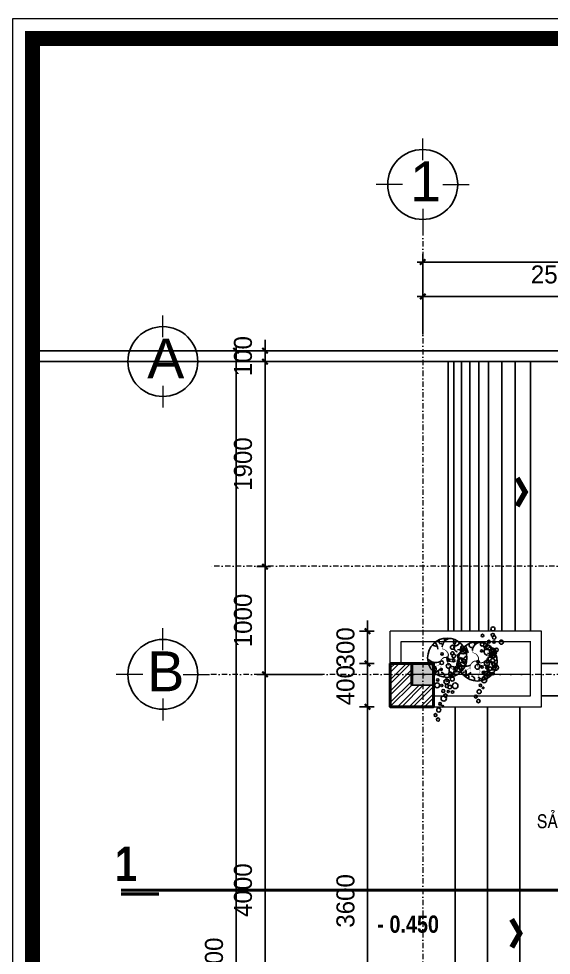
# Model space of a CAD drawing. Header units: millimetres. Extents: x 615730 to 2792744, y 139412 to 597571.
# Drawn here: x 1288373 to 1293305, y 295608 to 304290 of the extents above; entities that cross this region are included whole.
import ezdxf
from ezdxf.enums import TextEntityAlignment as Align

# ---------------------------------------------------------------- set-up
doc = ezdxf.new("R2010")
doc.units = ezdxf.units.MM
doc.header["$MEASUREMENT"] = 0
doc.header["$PDMODE"] = 34
doc.linetypes.add('DASHDOT', pattern=[1, 0.5, -0.25, 0, -0.25])
doc.linetypes.add('HIDDEN2', pattern=[0.1875, 0.125, -0.0625])
doc.layers.get('0').update_dxf_attribs({"lineweight": 5})
for name, color, linetype, lineweight in [('0.1(9)', 9, 'Continuous', 13), ('net cat.', 1, 'Continuous', 35), ('NET-THAY', 4, 'Continuous', 20), ('NETNGOAITUONG', 1, 'Continuous', 40), ('NTHAY1', 61, 'Continuous', 25), ('thay', 7, 'Continuous', 15), ('TIM TRUC', 149, 'DASHDOT', 9), ('VLIEU', 250, 'Continuous', 9)]:
    doc.layers.add(name, color=color, linetype=linetype, lineweight=lineweight)
for name, color, linetype in [('DIENHOA', 3, 'Continuous'), ('H', 252, 'Continuous'), ('LAYER18', 1, 'Continuous'), ('NET MANH', 252, 'Continuous'), ('netthay', 3, 'Continuous'), ('TEXT', 2, 'Continuous'), ('VL', 155, 'Continuous')]:
    doc.layers.add(name, color=color, linetype=linetype)
doc.styles.add('H280', font='', dxfattribs={"height": 200})
doc.styles.add('KT OZON', font='', dxfattribs={"height": 200})
doc.styles.get("Standard").update_dxf_attribs({"font": ''})
doc.styles.add('STYLE2', font='')
doc.styles.add('VNI-AVO', font='vni-roms.shx')
doc.styles.get('H280').set_extended_font_data('VNI-Avo')
doc.styles.get('KT OZON').set_extended_font_data('VNI-Helve')
doc.styles.get('Standard').set_extended_font_data('VNI-Avo')
doc.styles.get('STYLE2').set_extended_font_data('.VnArial NarrowH')
doc.dimstyles.new('1-50b', dxfattribs={"dimtxt": 167, "dimasz": 50, "dimexe": 75, "dimexo": 150, "dimgap": 120, "dimtad": 1, "dimdec": 0, "dimzin": 12, "dimtxsty": 'VNI-AVO', "dimblk": ']', "dimcen": 0, "dimdle": 50, "dimclrd": 252, "dimclre": 252, "dimclrt": 2, "dimadec": 0, "dimazin": 0, "dimtfac": 1, "dimtdec": 0, "dimtix": 1, "dimtmove": 2, "dimatfit": 0, "dimldrblk": 'OPEN90', "dimfxl": 1, "dimlwd": -1, "dimlwe": -1, "dimarcsym": 0})

# ---------------------------------------------------------------- blocks, each defined once
blk = doc.blocks.new('cay6')
at = {"color": 3}
for points in [[(-59, 901, 0, 1.39, 0), (-40, 858, 1.39, 2.61, 0), (-22, 821, 2.61, 3.67, 0), (-5, 788, 3.67, 4.61, 0), (10, 760, 4.61, 5.43, 0), (23, 736, 5.43, 6.17, 0), (36, 714, 6.17, 6.84, 0), (47, 695, 6.84, 7.45, 0), (57, 677, 7.45, 8.04, 0), (67, 659, 8.04, 8.59, 0), (75, 642, 8.59, 9.13, 0), (82, 625, 9.13, 9.65, 0), (88, 609, 9.65, 10.2, 0), (94, 593, 10.2, 10.7, 0), (99, 576, 10.7, 11.2, 0), (103, 560, 11.2, 11.7, 0), (107, 543, 11.7, 12.2, 0), (110, 526, 12.2, 12.7, 0), (112, 509, 12.7, 13.2, 0), (114, 492, 13.2, 13.6, 0), (115, 477, 13.6, 14.1, 0), (117, 462, 14.1, 14.4, 0), (118, 449, 14.4, 14.8, 0), (118, 439, 14.8, 15, 0), (119, 430, 15, 15, 0)], [(-851, 324, 0, 4.75, -0.117411), (-677, 401, 4.75, 9, -0.113734), (-529, 394, 9, 15.4, -0.04857), (-403, 346, 15.4, 18, -0.124462), (-362, 311, 18, 23.4, -0.142517), (-338, 239, 23.4, 30, 0.11679), (-312, 150, 30, 37.5, 0.058327), (-257, 73, 37.5, 45, 0.057981), (-185, 11, 45, 51.3, 0.142519), (-108, -14, 51.3, 60, 0.100124), (4, 5, 60, 60, 0)], [(-301, 851, 0, 0, -0.047364), (-273, 733, 0, 0, -0.075072), (-274, 656, 0, 0, -0.003543), (-289, 561, 0, 0, -0.010099), (-296, 528, 0, 2.51, -0.013906), (-312, 463, 2.51, 6, 0.01), (-335, 372, 6, 7.96, 0.046202), (-340, 331, 7.96, 12, 0.022337), (-340, 244, 12, 12, 0)], [(723, 533, 0, 4.75, -0.101447), (695, 371, 4.75, 9, -0.113734), (611, 249, 9, 15.4, -0.04857), (503, 168, 15.4, 18, -0.124462), (452, 152, 18, 23.4, -0.142517), (378, 170, 23.4, 30, 0.11679), (289, 195, 30, 37.5, 0.058327), (194, 189, 37.5, 45, 0.057981), (103, 161, 45, 51.3, 0.142519), (41, 109, 51.3, 60, 0.100124), (-2, 3, 60, 60, 0)], [(565, 699, 0, 3.73, 0), (470, 663, 3.73, 6.94, 0), (390, 627, 6.94, 9.69, 0), (323, 593, 9.69, 12, 0), (268, 560, 12, 14, 0), (223, 529, 14, 15.8, 0), (187, 499, 15.8, 17.2, 0), (157, 472, 17.2, 18.5, 0), (133, 447, 18.5, 19.6, 0), (113, 424, 19.6, 20.6, 0), (96, 403, 20.6, 21.4, 0), (83, 384, 21.4, 22.2, 0), (71, 366, 22.2, 23, 0), (61, 348, 23, 23.7, 0), (53, 330, 23.7, 24.5, 0), (45, 310, 24.5, 25.3, 0), (38, 290, 25.3, 26.1, 0), (31, 267, 26.1, 27.1, 0), (24, 242, 27.1, 28.2, 0), (18, 214, 28.2, 29.4, 0), (12, 181, 29.4, 30.7, 0), (7, 144, 30.7, 32.3, 0), (3, 102, 32.3, 34, 0), (1, 54, 34, 36, 0), (0, 0, 36, 36, 0)], [(-136, -882, 0, 4.75, -0.101447), (-231, -747, 4.75, 9, -0.113734), (-257, -602, 9, 15.4, -0.04857), (-238, -468, 15.4, 18, -0.124462), (-213, -421, 18, 23.4, -0.142517), (-148, -381, 23.4, 30, 0.11679), (-66, -336, 30, 37.5, 0.058327), (-4, -265, 37.5, 45, 0.057981), (41, -181, 45, 51.3, 0.142519), (48, -100, 51.3, 60, 0.100124), (4, 5, 60, 60, 0)], [(903, -6, 0, 4.75, -0.101447), (783, -119, 4.75, 9, -0.113734), (643, -166, 9, 15.4, -0.04857), (507, -166, 15.4, 18, -0.124462), (457, -148, 18, 23.4, -0.142517), (408, -90, 23.4, 30, 0.11679), (352, -16, 30, 37.5, 0.058327), (273, 36, 37.5, 45, 0.057981), (183, 68, 45, 51.3, 0.142519), (102, 63, 51.3, 60, 0.100124), (4, 5, 60, 60, 0)], [(889, -188, 0, 0, -0.051925), (762, -147, 0, 0, -0.075072), (697, -106, 0, 0, -0.003543), (625, -42, 0, 0, -0.010099), (601, -19, 0, 2.51, -0.013906), (554, 29, 2.51, 6, 0.01), (489, 96, 6, 7.96, 0.046202), (457, 123, 7.96, 12, 0.022337), (384, 169, 12, 12, 0)], [(-752, -481, 0, 0, -0.047364), (-644, -427, 0, 0, -0.075072), (-569, -410, 0, 0, -0.003543), (-473, -405, 0, 0, -0.010099), (-439, -404, 0, 2.51, -0.013906), (-372, -405, 2.51, 6, 0.01), (-278, -407, 6, 7.96, 0.046202), (-237, -403, 7.96, 12, 0.022337), (-152, -384, 12, 12, 0)], [(602, -682, 0, 0, -0.051925), (525, -574, 0, 0, -0.075072), (498, -502, 0, 0, -0.003543), (479, -408, 0, 0, -0.010099), (473, -375, 0, 2.51, -0.013906), (464, -308, 2.51, 6, 0.01), (453, -215, 6, 7.96, 0.046202), (444, -175, 7.96, 12, 0.022337), (412, -94, 12, 12, 0)]]:
    blk.add_lwpolyline(points, format="xyseb", dxfattribs=at)
for radius in [910, 31.2]:
    blk.add_circle((0, 0), radius, dxfattribs=at)
for centre, radius, start, end in [((-292, 844), 160, 275.9576, 15.346), ((-72, 1038), 322, 287.8155, 329.9501), ((213, 862), 135, 165.1955, 220.8846), ((360, 806), 125, 147.1446, 246.1704), ((-560, 650), 161, 206.9747, 283.8366), ((-699, 515), 180, 317.9201, 61.3062), ((577, 2099), 1803, 230.6519, 240.993), ((-581, 705), 178, 325.9377, 27.6734), ((438, 703), 240, 220.548, 303.4532), ((448, 679), 140, 117.772, 215.0472), ((591, 588), 158, 146.3077, 234.234), ((660, 313), 219, 124.8578, 221.244), ((493, 725), 81.6, 236.5412, 344.1524), ((697, 688), 294, 226.9209, 288.6448), ((452, 611), 144, 304.8578, 28.418), ((654, 376), 152, 42.3063, 123.4532), ((538, 601), 103, 310.4247, 10.9712), ((-541, -234), 457, 61.8279, 143.8629), ((-1003, 517), 363, 287.4355, 341.1546), ((668, -73), 187, 136.9339, 223.8702), ((720, -144), 219, 88.0065, 184.3927), ((1470, -1593), 1803, 108.6285, 118.9696), ((953, 35), 291, 110.3981, 183.246), ((830, 118), 158, 109.4563, 197.3826), ((796, 343), 164, 241.098, 295.9073), ((733, 219), 144, 268.0065, 351.5666), ((902, 128), 178, 204.1109, 265.65), ((833, 286), 81.6, 199.6898, 307.301), ((752, 336), 72.8, 289.4563, 19.8214), ((-2164, 100), 1803, 332.9907, 343.7931), ((495, -457), 187, 100.0825, 187.0188), ((225, -2155), 1803, 71.7772, 82.1182), ((1008, 255), 659, 223.8702, 253.9919), ((788, -543), 291, 73.5468, 146.3946), ((748, -416), 233, 55.3708, 133.8299), ((803, -437), 178, 167.2596, 228.7987), ((776, -326), 144, 165.1452, 270.8962), ((847, -202), 164, 204.2467, 259.056), ((-549, -721), 178, 68.9344, 138.3931), ((-602, -759), 224, 347.0563, 4.767), ((-291, -733), 88.3, 66.2178, 184.767), ((187, -471), 425, 184.5943, 267.0236), ((-71, -822), 66.7, 129.0834, 263.4578), ((429, -726), 144, 128.2939, 234.0449), ((964, -400), 659, 187.0188, 217.1406), ((353, -781), 233, 18.5195, 96.9786)]:
    blk.add_arc(centre, radius, start, end, dxfattribs=at)
blk = doc.blocks.new('CAY')
at = {"layer": 'DIENHOA', "lineweight": -2}
for centre, radius in [((-125, -15), 22.6), ((0, 0), 52.8), ((479, -19), 37.7), ((-687, -140), 30.2), ((-513, -173), 37.7), ((-426, -121), 15.1), ((-396, -181), 22.6), ((-283, -140), 49.1), ((-223, -124), 30.2), ((-151, -185), 26.4), ((-136, -94), 18.9), ((-49, -90), 34), ((-42, -147), 30.2), ((34, -173), 49.1), ((57, -173), 22.6), ((106, -83), 37.7), ((189, -143), 34), ((272, -128), 60.3), ((260, -64), 11.3), ((321, -215), 41.5), ((317, -68), 33.9), ((445, -151), 22.6), ((528, -170), 33.9), ((-619, -207), 26.4), ((-79, -324), 45.3), ((-60, -238), 18.9), ((19, -339), 22.6), ((226, -328), 18.9), ((347, -351), 34), ((426, -245), 26.4), ((566, -207), 30.2), ((676, -234), 37.7), ((506, -388), 22.6)]:
    blk.add_circle(centre, radius, dxfattribs=at)
blk = doc.blocks.new('TRUC 1')
at = {"ltscale": 50}
blk.add_circle((0, -9525), 8572, dxfattribs=at)
at = {"layer": '0.1(9)', "ltscale": 50}
for p, q in [((0, -3572), (0, 1782)), ((-4942, -9525), (-11427, -9525)), ((4942, -9525), (11427, -9525)), ((0, -15478), (0, -20832))]:
    blk.add_line(p, q, dxfattribs=at)
at = {"layer": 'TEXT', "ltscale": 50, "style": 'H280'}
blk.add_attdef('1', text='', height=10478, dxfattribs=at).set_placement((-214, -4892), align=Align.CENTER)
blk = doc.blocks.new(']')
for p, q in [((1, 0), (-1, 0)), ((0, 1), (0, -1))]:
    blk.add_line(p, q)
at = {"color": 9, "const_width": 0.4}
blk.add_lwpolyline([(-0.51, -0.51), (0.51, 0.51)], dxfattribs=at)
blk = doc.blocks.new('*D2299')
at = {"layer": 'DEFPOINTS', "color": 0, "ltscale": 10, "transparency": 16777216}
for p in [(1290653.8, 298211.6), (1291335.4, 298211.6), (1291443.3, 294211.6, -2.7)]:
    blk.add_point(p, dxfattribs=at)
at = {"layer": 'VL', "color": 252, "ltscale": 10, "transparency": 16777216}
for p, q in [((1291185.4, 298211.6), (1290578.8, 298211.6)), ((1290653.8, 294261.6), (1290653.8, 298161.6)), ((1291293.3, 294211.6), (1290578.8, 294211.6))]:
    blk.add_line(p, q, dxfattribs=at)
at = {"layer": 'VL', "color": 252, "ltscale": 10, "transparency": 16777216, "xscale": 50, "yscale": 50, "zscale": 50}
for p, rotation in [((1290653.8, 298211.6), 90), ((1290653.8, 294211.6), 270)]:
    blk.add_blockref(']', p, dxfattribs=dict(at, rotation=rotation))
at = {"layer": 'VL', "color": 2, "ltscale": 10, "transparency": 16777216, "insert": (1290450.3, 296211.6), "char_height": 167, "attachment_point": 5, "rotation": 90, "style": 'VNI-AVO'}
blk.add_mtext('4000', dxfattribs=at)
blk = doc.blocks.new('_Open90')
at = {"color": 0, "linetype": 'ByBlock', "lineweight": -2}
for p, q in [((0, 0), (-1, 0)), ((-0.5, 0.5), (0, 0)), ((0, 0), (-0.5, -0.5))]:
    blk.add_line(p, q, dxfattribs=at)
blk = doc.blocks.new('*D2300')
at = {"layer": 'DEFPOINTS', "color": 0, "ltscale": 10, "transparency": 16777216}
for p in [(1290653.8, 299211.3), (1290834.6, 299211.3, 0), (1291335.4, 298211.6)]:
    blk.add_point(p, dxfattribs=at)
at = {"layer": 'VL', "color": 252, "ltscale": 10, "transparency": 16777216}
for p, q in [((1290684.6, 299211.3), (1290578.8, 299211.3)), ((1290653.8, 298261.6), (1290653.8, 299161.3)), ((1291185.4, 298211.6), (1290578.8, 298211.6))]:
    blk.add_line(p, q, dxfattribs=at)
at = {"layer": 'VL', "color": 252, "ltscale": 10, "transparency": 16777216, "xscale": 50, "yscale": 50, "zscale": 50}
for p, rotation in [((1290653.8, 299211.3), 90), ((1290653.8, 298211.6), 270)]:
    blk.add_blockref(']', p, dxfattribs=dict(at, rotation=rotation))
at = {"layer": 'VL', "color": 2, "ltscale": 10, "transparency": 16777216, "insert": (1290450.3, 298711.5), "char_height": 167, "attachment_point": 5, "rotation": 90, "style": 'VNI-AVO'}
blk.add_mtext('1000', dxfattribs=at)
blk = doc.blocks.new('*D2301')
at = {"layer": 'DEFPOINTS', "color": 0, "ltscale": 10, "transparency": 16777216}
for p in [(1290653.8, 301111.6), (1290834.6, 301111.6), (1290834.6, 299211.3, 0)]:
    blk.add_point(p, dxfattribs=at)
at = {"layer": 'VL', "color": 252, "ltscale": 10, "transparency": 16777216}
for p, q in [((1290684.6, 301111.6), (1290578.8, 301111.6)), ((1290653.8, 299261.3), (1290653.8, 301061.6)), ((1290684.6, 299211.3), (1290578.8, 299211.3))]:
    blk.add_line(p, q, dxfattribs=at)
at = {"layer": 'VL', "color": 252, "ltscale": 10, "transparency": 16777216, "xscale": 50, "yscale": 50, "zscale": 50}
for p, rotation in [((1290653.8, 301111.6), 90), ((1290653.8, 299211.3), 270)]:
    blk.add_blockref(']', p, dxfattribs=dict(at, rotation=rotation))
at = {"layer": 'VL', "color": 2, "ltscale": 10, "transparency": 16777216, "insert": (1290450.3, 300161.5), "char_height": 167, "attachment_point": 5, "rotation": 90, "style": 'VNI-AVO'}
blk.add_mtext('1900', dxfattribs=at)
blk = doc.blocks.new('*D2302')
at = {"layer": 'DEFPOINTS', "color": 0, "ltscale": 10, "transparency": 16777216}
for p in [(1290653.8, 301211.6), (1290834.6, 301211.6), (1290834.6, 301111.6)]:
    blk.add_point(p, dxfattribs=at)
at = {"layer": 'VL', "color": 252, "ltscale": 10, "transparency": 16777216}
for p, q in [((1290653.8, 301261.6), (1290653.8, 301311.6)), ((1290684.6, 301211.6), (1290578.8, 301211.6)), ((1290653.8, 301111.6), (1290653.8, 301211.6)), ((1290684.6, 301111.6), (1290578.8, 301111.6)), ((1290653.8, 301061.6), (1290653.8, 301011.6))]:
    blk.add_line(p, q, dxfattribs=at)
at = {"layer": 'VL', "color": 252, "ltscale": 10, "transparency": 16777216, "xscale": 50, "yscale": 50, "zscale": 50}
for p, rotation in [((1290653.8, 301211.6), 270), ((1290653.8, 301111.6), 90)]:
    blk.add_blockref(']', p, dxfattribs=dict(at, rotation=rotation))
at = {"layer": 'VL', "color": 2, "ltscale": 10, "transparency": 16777216, "insert": (1290450.3, 301161.6), "char_height": 167, "attachment_point": 5, "rotation": 90, "style": 'VNI-AVO'}
blk.add_mtext('100', dxfattribs=at)
blk = doc.blocks.new('*D2303')
at = {"layer": 'DEFPOINTS', "color": 0, "ltscale": 10, "transparency": 16777216}
for p in [(1290385.4, 301211.6), (1290834.6, 301211.6), (1290834.6, 289711.6)]:
    blk.add_point(p, dxfattribs=at)
at = {"layer": 'VL', "color": 252, "ltscale": 10, "transparency": 16777216}
for p, q in [((1290684.6, 301211.6), (1290310.4, 301211.6)), ((1290385.4, 289761.6), (1290385.4, 301161.6)), ((1290684.6, 289711.6), (1290310.4, 289711.6))]:
    blk.add_line(p, q, dxfattribs=at)
at = {"layer": 'VL', "color": 252, "ltscale": 10, "transparency": 16777216, "xscale": 50, "yscale": 50, "zscale": 50}
for p, rotation in [((1290385.4, 301211.6), 90), ((1290385.4, 289711.6), 270)]:
    blk.add_blockref(']', p, dxfattribs=dict(at, rotation=rotation))
at = {"layer": 'VL', "color": 2, "ltscale": 10, "transparency": 16777216, "insert": (1290181.9, 295461.6), "char_height": 167, "attachment_point": 5, "rotation": 90, "style": 'VNI-AVO'}
blk.add_mtext('11500', dxfattribs=at)
blk = doc.blocks.new('*D2304')
at = {"layer": 'DEFPOINTS', "color": 0, "ltscale": 10, "transparency": 16777216}
for p in [(1294614.1, 301714.8), (1292114.5, 301211.6, -1.1), (1294614.1, 301211.6)]:
    blk.add_point(p, dxfattribs=at)
at = {"layer": 'VL', "color": 252, "ltscale": 10, "transparency": 16777216}
for p, q in [((1292114.5, 301361.6), (1292114.5, 301789.8)), ((1292164.5, 301714.8), (1294564.1, 301714.8)), ((1294614.1, 301361.6), (1294614.1, 301789.8))]:
    blk.add_line(p, q, dxfattribs=at)
at = {"layer": 'VL', "color": 252, "ltscale": 10, "transparency": 16777216, "xscale": 50, "yscale": 50, "zscale": 50, "rotation": 180}
blk.add_blockref(']', (1292114.5, 301714.8), dxfattribs=at)
at = {"layer": 'VL', "color": 252, "ltscale": 10, "transparency": 16777216, "xscale": 50, "yscale": 50, "zscale": 50}
blk.add_blockref(']', (1294614.1, 301714.8), dxfattribs=at)
at = {"layer": 'VL', "color": 2, "ltscale": 10, "transparency": 16777216, "insert": (1293364.3, 301918.3), "char_height": 167, "attachment_point": 5, "style": 'VNI-AVO'}
blk.add_mtext('2500', dxfattribs=at)
blk = doc.blocks.new('*D2310')
at = {"layer": 'DEFPOINTS', "color": 0, "ltscale": 10, "transparency": 16777216}
for p in [(1312714.8, 302034), (1292114.5, 301211.6), (1312714.8, 301211.6)]:
    blk.add_point(p, dxfattribs=at)
at = {"layer": 'VL', "color": 252, "ltscale": 10, "transparency": 16777216}
for p, q in [((1292114.5, 301361.6), (1292114.5, 302109)), ((1312714.8, 301361.6), (1312714.8, 302109)), ((1292164.5, 302034), (1312664.8, 302034))]:
    blk.add_line(p, q, dxfattribs=at)
at = {"layer": 'VL', "color": 252, "ltscale": 10, "transparency": 16777216, "xscale": 50, "yscale": 50, "zscale": 50, "rotation": 180}
blk.add_blockref(']', (1292114.5, 302034), dxfattribs=at)
at = {"layer": 'VL', "color": 252, "ltscale": 10, "transparency": 16777216, "xscale": 50, "yscale": 50, "zscale": 50}
blk.add_blockref(']', (1312714.8, 302034), dxfattribs=at)
at = {"layer": 'VL', "color": 2, "ltscale": 10, "transparency": 16777216, "insert": (1302414.7, 302237.5), "char_height": 167, "attachment_point": 5, "style": 'VNI-AVO'}
blk.add_mtext('20600', dxfattribs=at)
blk = doc.blocks.new('*D2343')
at = {"layer": 'DEFPOINTS', "color": 0, "ltscale": 10, "transparency": 16777216}
for p in [(1291814.5, 298611.9, 44.2), (1291603.2, 298311.6), (1291814.5, 298311.6, 47.3)]:
    blk.add_point(p, dxfattribs=at)
at = {"layer": 'VL', "color": 252, "ltscale": 10, "transparency": 16777216}
for p, q in [((1291603.2, 298661.9), (1291603.2, 298711.9)), ((1291664.5, 298611.9), (1291528.2, 298611.9)), ((1291603.2, 298611.9), (1291603.2, 298311.6)), ((1291664.5, 298311.6), (1291528.2, 298311.6)), ((1291603.2, 298261.6), (1291603.2, 298211.6))]:
    blk.add_line(p, q, dxfattribs=at)
at = {"layer": 'VL', "color": 252, "ltscale": 10, "transparency": 16777216, "xscale": 50, "yscale": 50, "zscale": 50}
for p, rotation in [((1291603.2, 298611.9), 270), ((1291603.2, 298311.6), 90)]:
    blk.add_blockref(']', p, dxfattribs=dict(at, rotation=rotation))
at = {"layer": 'VL', "color": 2, "ltscale": 10, "transparency": 16777216, "insert": (1291399.7, 298461.8), "char_height": 167, "attachment_point": 5, "rotation": 90, "style": 'VNI-AVO'}
blk.add_mtext('300', dxfattribs=at)
blk = doc.blocks.new('*D2344')
at = {"layer": 'DEFPOINTS', "color": 0, "ltscale": 10, "transparency": 16777216}
for p in [(1291814.5, 298311.6, 47.3), (1291603.2, 297911.6), (1291814.5, 297911.6)]:
    blk.add_point(p, dxfattribs=at)
at = {"layer": 'VL', "color": 252, "ltscale": 10, "transparency": 16777216}
for p, q in [((1291603.2, 298361.6), (1291603.2, 298411.6)), ((1291664.5, 298311.6), (1291528.2, 298311.6)), ((1291603.2, 298311.6), (1291603.2, 297911.6)), ((1291664.5, 297911.6), (1291528.2, 297911.6)), ((1291603.2, 297861.6), (1291603.2, 297811.6))]:
    blk.add_line(p, q, dxfattribs=at)
at = {"layer": 'VL', "color": 252, "ltscale": 10, "transparency": 16777216, "xscale": 50, "yscale": 50, "zscale": 50}
for p, rotation in [((1291603.2, 298311.6), 270), ((1291603.2, 297911.6), 90)]:
    blk.add_blockref(']', p, dxfattribs=dict(at, rotation=rotation))
at = {"layer": 'VL', "color": 2, "ltscale": 10, "transparency": 16777216, "insert": (1291399.7, 298111.6), "char_height": 167, "attachment_point": 5, "rotation": 90, "style": 'VNI-AVO'}
blk.add_mtext('400', dxfattribs=at)
blk = doc.blocks.new('*D2345')
at = {"layer": 'DEFPOINTS', "color": 0, "ltscale": 10, "transparency": 16777216}
for p in [(1291814.5, 297911.6), (1291603.2, 294311.6), (1291798.9, 294311.6)]:
    blk.add_point(p, dxfattribs=at)
at = {"layer": 'VL', "color": 252, "ltscale": 10, "transparency": 16777216}
for p, q in [((1291664.5, 297911.6), (1291528.2, 297911.6)), ((1291603.2, 297861.6), (1291603.2, 294361.6)), ((1291648.9, 294311.6), (1291528.2, 294311.6))]:
    blk.add_line(p, q, dxfattribs=at)
at = {"layer": 'VL', "color": 252, "ltscale": 10, "transparency": 16777216, "xscale": 50, "yscale": 50, "zscale": 50}
for p, rotation in [((1291603.2, 297911.6), 90), ((1291603.2, 294311.6), 270)]:
    blk.add_blockref(']', p, dxfattribs=dict(at, rotation=rotation))
at = {"layer": 'VL', "color": 2, "ltscale": 10, "transparency": 16777216, "insert": (1291399.7, 296111.6), "char_height": 167, "attachment_point": 5, "rotation": 90, "style": 'VNI-AVO'}
blk.add_mtext('3600', dxfattribs=at)

msp = doc.modelspace()

# ---------------------------------------------------------------- hatches: boundary and pattern name
at = {"layer": 'VLIEU', "ltscale": 10}
h = msp.add_hatch(dxfattribs=at)
h.set_pattern_fill('STEEL', color=256, scale=600, style=0)
h.set_pattern_definition([(45, (716237.146, 45942.54), (-53.033009, 53.033009), []), (45, (716237.146, 45980.04), (-53.033009, 53.033009), [])])
h.paths.add_polyline_path([(1292214.5, 298111.6), (1292014.5, 298111.6), (1292014.5, 298211.6), (1291814.5, 298211.6), (1291814.5, 297911.6), (1292214.5, 297911.6)])
h.paths.add_polyline_path([(1292014.5, 298311.6), (1291814.5, 298311.6), (1291814.5, 298211.6), (1292014.5, 298211.6)])

# ---------------------------------------------------------------- linework, layer by layer
at = {"layer": 'H', "const_width": 138.2}
msp.add_lwpolyline([(1288499.3, 285120.6), (1315502.2, 285120.6), (1315502.2, 304105.6), (1288499.3, 304105.6)], close=True, dxfattribs=at)
at = {"layer": 'LAYER18', "ltscale": 10, "const_width": 30}
msp.add_lwpolyline([(1289319.1, 296175.2), (1289670.7, 296175.2)], dxfattribs=at)
at = {"layer": 'net cat.', "color": 6, "linetype": 'HIDDEN2', "ltscale": 5000, "const_width": 30}
msp.add_lwpolyline([(1289318.6, 296211.6), (1301480.7, 296211.6), (1301480.7, 294464.4), (1315152.6, 294464.4)], dxfattribs=at)
at = {"layer": 'NET MANH'}
for p, q in [((1294514.1, 298311.6, 280), (1293214.1, 298311.6)), ((1294514.1, 298011.6, 280), (1293214.1, 298011.6)), ((1292414.1, 294311.6), (1292414.1, 297911.6, 247.1)), ((1292714.1, 294311.6), (1292714.1, 297911.6, 247.1)), ((1293014.1, 294311.6), (1293014.1, 297911.6, 247.1))]:
    msp.add_line(p, q, dxfattribs=at)
at = {"layer": 'NET MANH', "elevation": -13.1}
msp.add_lwpolyline([(1292014.5, 298311.6), (1292214.5, 298311.6), (1292214.5, 298111.6), (1292014.5, 298111.6)], close=True, dxfattribs=at)
at = {"layer": 'NET MANH'}
msp.add_solid([(1292014.5, 298111.6, -13.1), (1292214.5, 298111.6, -13.1), (1292014.5, 298311.6, -13.1), (1292214.5, 298311.6, -13.1)], dxfattribs=at)
at = {"layer": 'NET-THAY'}
for p, q in [((1293214.1, 298612), (1291814.5, 298611.9, 44.2)), ((1291814.5, 298311.6, 47.3), (1291814.5, 298611.9, 44.2)), ((1293214.1, 297911.6), (1293214.1, 298612)), ((1291914.5, 298311.6, 47.3), (1291914.5, 298516.6)), ((1293114.1, 298511.9), (1291914.5, 298512, 45.3)), ((1293114.1, 298011.6), (1293114.1, 298519.7)), ((1293114.1, 298211.6, 159.3), (1292014.5, 298211.6, 64.6)), ((1292214.5, 298011.6, 126.9), (1293114.1, 298011.6, 12.7)), ((1292214.5, 297911.6, 126.9), (1293214.1, 297911.6))]:
    msp.add_line(p, q, dxfattribs=at)
at = {"layer": 'NETNGOAITUONG'}
msp.add_line((1292014.5, 298311.6, -13.1), (1292014.5, 298111.6, -13.1), dxfattribs=at)
at = {"layer": 'NETNGOAITUONG', "elevation": 126.9}
msp.add_lwpolyline([(1291814.5, 298311.6), (1292214.5, 298311.6), (1292214.5, 297911.6), (1291814.5, 297911.6)], close=True, dxfattribs=at)
at = {"layer": 'netthay', "color": 9, "elevation": 123.5}
msp.add_lwpolyline([(1292938.4, 295941.1, 50, 50, 0), (1293014.1, 295811.6, 50, 50, 0), (1292939.8, 295681.3, 50, 50, 0), (1293014.1, 295811.6, 0, 0, 0), (1292414.1, 295811.6, 0, 0, 0)], format="xyseb", dxfattribs=at)
at = {"layer": 'thay', "linetype": 'Continuous'}
msp.add_lwpolyline([(1288315, 284936.3), (1315686.5, 284936.3), (1315686.5, 304289.9), (1288315, 304289.9)], close=True, dxfattribs=at)
at = {"layer": 'TIM TRUC', "ltscale": 100}
for p, q in [((1292114.5, 302329), (1292114.5, 287817.7, -13.1)), ((1309552.5, 299214.2), (1290139.4, 299214.2)), ((1300813.5, 298211.6, -0.1), (1290139.4, 298211.6, -0.1))]:
    msp.add_line(p, q, dxfattribs=at)
at = {"layer": 'VL', "ltscale": 10}
for p, q in [((1315686.5, 301211.6), (1288499.3, 301211.6)), ((1315686.5, 301111.6), (1288499.3, 301111.6)), ((1292351.5, 298612), (1292351.5, 301111.6)), ((1292403.8, 298612), (1292403.8, 301111.6)), ((1292473.4, 298612), (1292473.4, 301111.6)), ((1292551.8, 298612), (1292551.8, 301111.6)), ((1292635.1, 298612), (1292635.1, 301111.6)), ((1292723.8, 298612), (1292723.8, 301111.6)), ((1292848, 298612), (1292848, 301111.6)), ((1292972.2, 298612), (1292972.2, 301111.6)), ((1293114.1, 298612), (1293114.1, 301111.6))]:
    msp.add_line(p, q, dxfattribs=at)
at = {"layer": 'VL', "color": 9, "ltscale": 10}
msp.add_lwpolyline([(1292989.3, 300031.8, 50, 50, 0), (1293064.3, 299901.9, 50, 50, 0), (1292989.3, 299772, 50, 50, 0), (1293064.3, 299901.9, 0, 0, 0), (1292366.9, 299901.9, 0, 0, 0)], format="xyseb", dxfattribs=at)

# ---------------------------------------------------------------- block references
at = {"layer": 'netthay', "lineweight": -2, "ltscale": 10}
ref = msp.add_blockref('TRUC 1', (1292114.5, 302393.4), dxfattribs=dict(at, xscale=0.03778148023411632, yscale=0.03778148023411632, zscale=0.03778148023411632, rotation=180))
ref.add_attrib('1', '1', dxfattribs={"layer": 'TEXT', "color": 3, "ltscale": 50, "height": 370.2, "style": 'KT OZON'}).set_placement((1292141.2, 302596.4), align=Align.CENTER)
ref = msp.add_blockref('TRUC 1', (1289707.7, 300751.7), dxfattribs=dict(at, xscale=0.03778148023411632, yscale=0.03778148023411632, zscale=0.03778148023411632, rotation=180))
ref.add_attrib('1', 'A', dxfattribs={"layer": 'TEXT', "color": 3, "ltscale": 50, "height": 370.2, "style": 'KT OZON'}).set_placement((1289734.4, 300954.7), align=Align.CENTER)
ref = msp.add_blockref('TRUC 1', (1289707.7, 297851.7), dxfattribs=dict(at, xscale=0.03778148023411632, yscale=0.03778148023411632, zscale=0.03778148023411632, rotation=180))
ref.add_attrib('1', 'B', dxfattribs={"layer": 'TEXT', "color": 3, "ltscale": 50, "height": 370.2, "style": 'KT OZON'}).set_placement((1289734.4, 298054.7), align=Align.CENTER)
at = {"layer": 'NTHAY1'}
for name, p, xscale, yscale, zscale, rotation in [('CAY', (1292788.7, 298276.6), -0.4999999999037501, 0.5, 0.5, 254.693807951737), ('CAY', (1292414.4, 298106, 113.9), -0.4999999999037501, 0.5, 0.5, 254.693807951737), ('cay6', (1292342, 298366.1, 323.7), -0.1999999999534339, 0.1999999999534339, 0.1999999999999886, 180), ('cay6', (1292621.7, 298332.3, 323.7), -0.1999999999534339, 0.1999999999534339, 0.1999999999999886, 180)]:
    msp.add_blockref(name, p, dxfattribs=dict(at, xscale=xscale, yscale=yscale, zscale=zscale, rotation=rotation))

# ---------------------------------------------------------------- texts
at = {"layer": 'NTHAY1', "attachment_point": 3}
for s, insert, char_height, width in [('{\\fVNI-Helve-Condense|b1|i0|c0|p2;1}', (1289467.7, 296614.8, 5.9), 320, 22738.24), ('{\\fVNI-Helve-Condense|b1|i0|c0|p2;- 0.450}', (1292265, 295976.4), 160, 11369.12)]:
    msp.add_mtext(s, dxfattribs=dict(at, insert=insert, char_height=char_height, width=width))
at = {"layer": 'TEXT', "color": 140, "style": 'STYLE2'}
msp.add_text('S¶NH §ãN', height=128, dxfattribs=at).set_placement((1293558.2, 296850.4), align=Align.MIDDLE_CENTER)

# ---------------------------------------------------------------- dimensions: what is measured, and where the dimension line sits
at = {"layer": 'VL', "ltscale": 10}
for base, p1, p2, picture, middle in [((1312714.8, 302034), (1292114.5, 301211.6), (1312714.8, 301211.6), '*D2310', (1302414.7, 302237.5)), ((1294614.1, 301714.8), (1292114.5, 301211.6, -1.1), (1294614.1, 301211.6), '*D2304', (1293364.3, 301918.3))]:
    dim = msp.add_linear_dim(base=base, p1=p1, p2=p2, dimstyle='1-50b', override={"dimfxl": 150, "dimarcsym": 1}, dxfattribs=at)
    dim.commit()
    dim.dimension.update_dxf_attribs({"geometry": picture, "text_midpoint": middle})
for base, p1, p2, override, picture, middle in [((1290653.8, 301211.6), (1290834.6, 301111.6), (1290834.6, 301211.6), {"dimfxl": 150, "dimarcsym": 1}, '*D2302', (1290450.3, 301161.6)), ((1290385.4, 301211.6), (1290834.6, 289711.6), (1290834.6, 301211.6), {"dimfxl": 150, "dimarcsym": 1}, '*D2303', (1290181.9, 295461.6)), ((1290653.8, 301111.6), (1290834.6, 299211.3, 0), (1290834.6, 301111.6), {"dimfxl": 150, "dimarcsym": 1}, '*D2301', (1290450.3, 300161.5)), ((1290653.8, 299211.3), (1291335.4, 298211.6), (1290834.6, 299211.3, 0), {"dimfxl": 150, "dimarcsym": 1}, '*D2300', (1290450.3, 298711.5)), ((1291603.2, 298311.6), (1291814.5, 298611.9, 44.2), (1291814.5, 298311.6, 47.3), {"dimfxl": 40}, '*D2343', (1291399.7, 298461.8)), ((1291603.2, 297911.6), (1291814.5, 298311.6, 47.3), (1291814.5, 297911.6), {"dimfxl": 40}, '*D2344', (1291399.7, 298111.6)), ((1290653.8, 298211.6), (1291443.3, 294211.6, -2.7), (1291335.4, 298211.6), {"dimfxl": 150, "dimarcsym": 1}, '*D2299', (1290450.3, 296211.6)), ((1291603.2, 294311.6), (1291814.5, 297911.6), (1291798.9, 294311.6), {"dimfxl": 40}, '*D2345', (1291399.7, 296111.6))]:
    dim = msp.add_linear_dim(base=base, p1=p1, p2=p2, angle=90, dimstyle='1-50b', override=override, dxfattribs=at)
    dim.commit()
    dim.dimension.update_dxf_attribs({"geometry": picture, "text_midpoint": middle})

doc.saveas('drawing.dxf')
